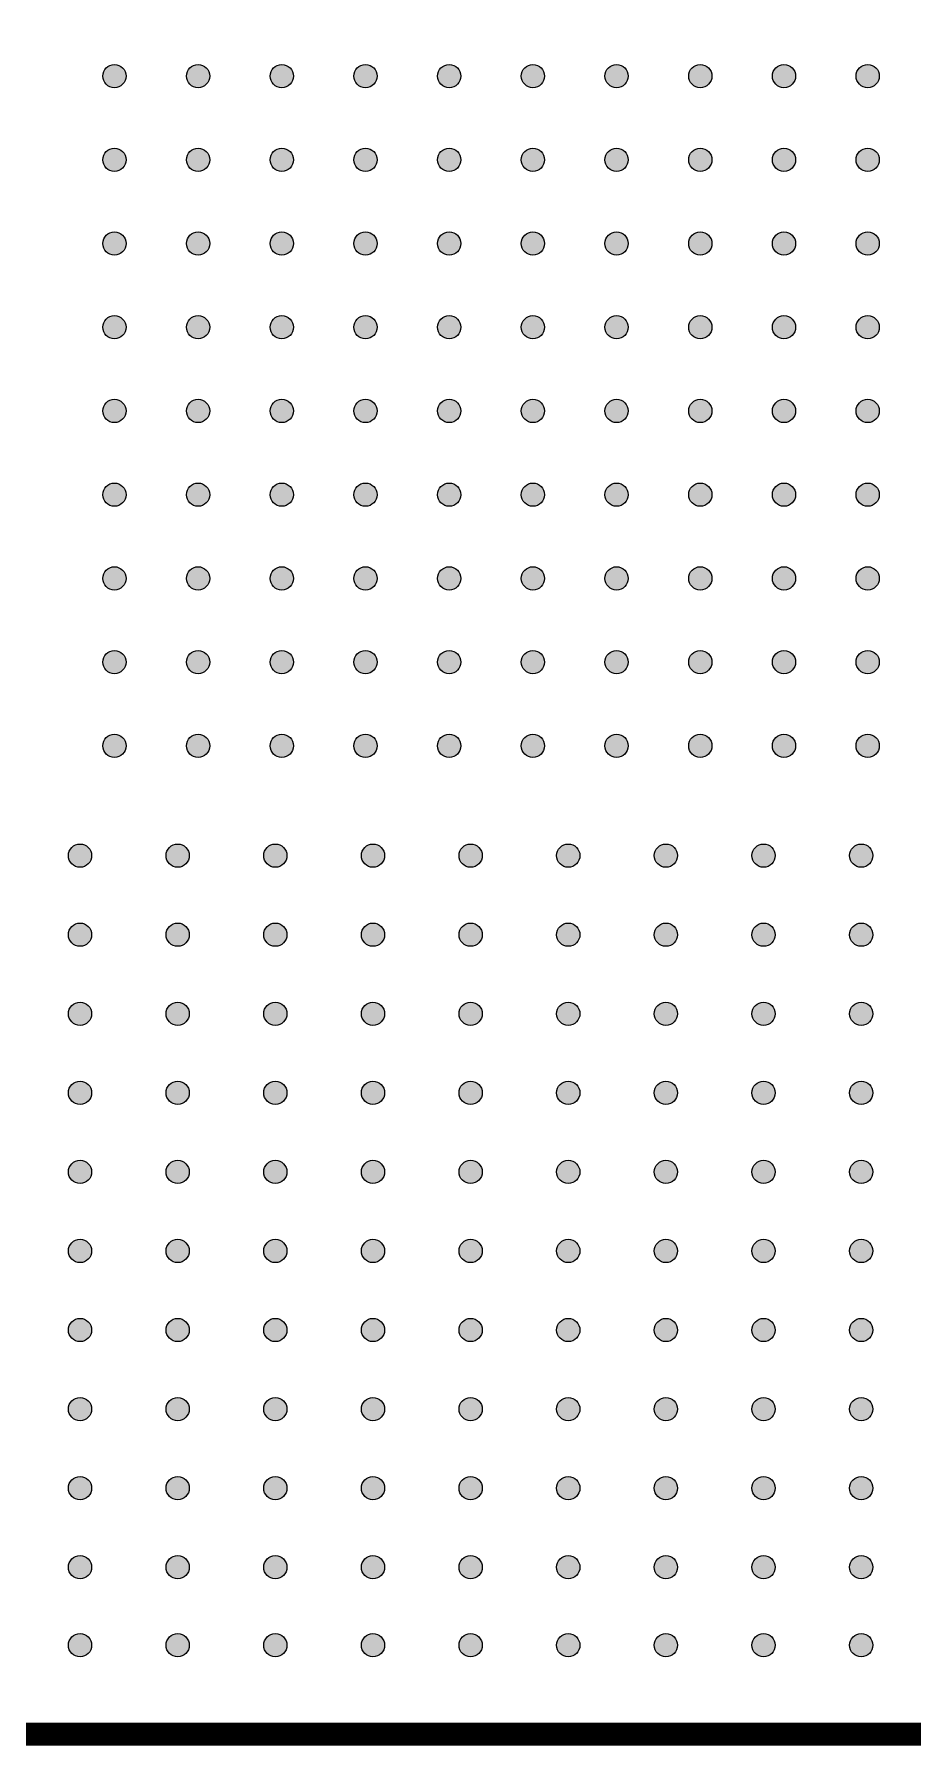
# Model space of a CAD drawing. Extents: x -754 to 779, y -779 to 754.
# Drawn here: x -358 to 19, y -754 to -18 of the extents above; entities that cross this region are included whole.
import ezdxf

# ---------------------------------------------------------------- set-up
doc = ezdxf.new("R2010")
doc.units = 0
doc.header["$MEASUREMENT"] = 0
doc.layers.add('PART_PADS_SMD_TOP', color=20, linetype='CONTINUOUS')
doc.layers.add('SILKSCREEN_OUTLINES_TOP', color=104, linetype='CONTINUOUS')

msp = doc.modelspace()

# ---------------------------------------------------------------- hatches: boundary and pattern name
at = {"layer": 'PART_PADS_SMD_TOP'}
h = msp.add_hatch(color=256, dxfattribs=at)
edge = h.paths.add_edge_path()
edge.add_arc((-324, -36), 5, 0, 360)
h = msp.add_hatch(color=256, dxfattribs=at)
edge = h.paths.add_edge_path()
edge.add_arc((-288, -36), 5, 0, 360)
h = msp.add_hatch(color=256, dxfattribs=at)
edge = h.paths.add_edge_path()
edge.add_arc((-252, -36), 5, 0, 360)
h = msp.add_hatch(color=256, dxfattribs=at)
edge = h.paths.add_edge_path()
edge.add_arc((-216, -36), 5, 0, 360)
h = msp.add_hatch(color=256, dxfattribs=at)
edge = h.paths.add_edge_path()
edge.add_arc((-180, -36), 5, 0, 360)
h = msp.add_hatch(color=256, dxfattribs=at)
edge = h.paths.add_edge_path()
edge.add_arc((-144, -36), 5, 0, 360)
h = msp.add_hatch(color=256, dxfattribs=at)
edge = h.paths.add_edge_path()
edge.add_arc((-108, -36), 5, 0, 360)
h = msp.add_hatch(color=256, dxfattribs=at)
edge = h.paths.add_edge_path()
edge.add_arc((-72, -36), 5, 0, 360)
h = msp.add_hatch(color=256, dxfattribs=at)
edge = h.paths.add_edge_path()
edge.add_arc((-36, -36), 5, 0, 360)
h = msp.add_hatch(color=256, dxfattribs=at)
edge = h.paths.add_edge_path()
edge.add_arc((0, -36), 5, 0, 360)
h = msp.add_hatch(color=256, dxfattribs=at)
edge = h.paths.add_edge_path()
edge.add_arc((-324, -72), 5, 0, 360)
h = msp.add_hatch(color=256, dxfattribs=at)
edge = h.paths.add_edge_path()
edge.add_arc((-288, -72), 5, 0, 360)
h = msp.add_hatch(color=256, dxfattribs=at)
edge = h.paths.add_edge_path()
edge.add_arc((-252, -72), 5, 0, 360)
h = msp.add_hatch(color=256, dxfattribs=at)
edge = h.paths.add_edge_path()
edge.add_arc((-216, -72), 5, 0, 360)
h = msp.add_hatch(color=256, dxfattribs=at)
edge = h.paths.add_edge_path()
edge.add_arc((-180, -72), 5, 0, 360)
h = msp.add_hatch(color=256, dxfattribs=at)
edge = h.paths.add_edge_path()
edge.add_arc((-144, -72), 5, 0, 360)
h = msp.add_hatch(color=256, dxfattribs=at)
edge = h.paths.add_edge_path()
edge.add_arc((-108, -72), 5, 0, 360)
h = msp.add_hatch(color=256, dxfattribs=at)
edge = h.paths.add_edge_path()
edge.add_arc((-72, -72), 5, 0, 360)
h = msp.add_hatch(color=256, dxfattribs=at)
edge = h.paths.add_edge_path()
edge.add_arc((-36, -72), 5, 0, 360)
h = msp.add_hatch(color=256, dxfattribs=at)
edge = h.paths.add_edge_path()
edge.add_arc((0, -72), 5, 0, 360)
h = msp.add_hatch(color=256, dxfattribs=at)
edge = h.paths.add_edge_path()
edge.add_arc((-324, -108), 5, 0, 360)
h = msp.add_hatch(color=256, dxfattribs=at)
edge = h.paths.add_edge_path()
edge.add_arc((-288, -108), 5, 0, 360)
h = msp.add_hatch(color=256, dxfattribs=at)
edge = h.paths.add_edge_path()
edge.add_arc((-252, -108), 5, 0, 360)
h = msp.add_hatch(color=256, dxfattribs=at)
edge = h.paths.add_edge_path()
edge.add_arc((-216, -108), 5, 0, 360)
h = msp.add_hatch(color=256, dxfattribs=at)
edge = h.paths.add_edge_path()
edge.add_arc((-180, -108), 5, 0, 360)
h = msp.add_hatch(color=256, dxfattribs=at)
edge = h.paths.add_edge_path()
edge.add_arc((-144, -108), 5, 0, 360)
h = msp.add_hatch(color=256, dxfattribs=at)
edge = h.paths.add_edge_path()
edge.add_arc((-108, -108), 5, 0, 360)
h = msp.add_hatch(color=256, dxfattribs=at)
edge = h.paths.add_edge_path()
edge.add_arc((-72, -108), 5, 0, 360)
h = msp.add_hatch(color=256, dxfattribs=at)
edge = h.paths.add_edge_path()
edge.add_arc((-36, -108), 5, 0, 360)
h = msp.add_hatch(color=256, dxfattribs=at)
edge = h.paths.add_edge_path()
edge.add_arc((0, -108), 5, 0, 360)
h = msp.add_hatch(color=256, dxfattribs=at)
edge = h.paths.add_edge_path()
edge.add_arc((-324, -144), 5, 0, 360)
h = msp.add_hatch(color=256, dxfattribs=at)
edge = h.paths.add_edge_path()
edge.add_arc((-288, -144), 5, 0, 360)
h = msp.add_hatch(color=256, dxfattribs=at)
edge = h.paths.add_edge_path()
edge.add_arc((-252, -144), 5, 0, 360)
h = msp.add_hatch(color=256, dxfattribs=at)
edge = h.paths.add_edge_path()
edge.add_arc((-216, -144), 5, 0, 360)
h = msp.add_hatch(color=256, dxfattribs=at)
edge = h.paths.add_edge_path()
edge.add_arc((-180, -144), 5, 0, 360)
h = msp.add_hatch(color=256, dxfattribs=at)
edge = h.paths.add_edge_path()
edge.add_arc((-144, -144), 5, 0, 360)
h = msp.add_hatch(color=256, dxfattribs=at)
edge = h.paths.add_edge_path()
edge.add_arc((-108, -144), 5, 0, 360)
h = msp.add_hatch(color=256, dxfattribs=at)
edge = h.paths.add_edge_path()
edge.add_arc((-72, -144), 5, 0, 360)
h = msp.add_hatch(color=256, dxfattribs=at)
edge = h.paths.add_edge_path()
edge.add_arc((-36, -144), 5, 0, 360)
h = msp.add_hatch(color=256, dxfattribs=at)
edge = h.paths.add_edge_path()
edge.add_arc((0, -144), 5, 0, 360)
h = msp.add_hatch(color=256, dxfattribs=at)
edge = h.paths.add_edge_path()
edge.add_arc((-324, -180), 5, 0, 360)
h = msp.add_hatch(color=256, dxfattribs=at)
edge = h.paths.add_edge_path()
edge.add_arc((-288, -180), 5, 0, 360)
h = msp.add_hatch(color=256, dxfattribs=at)
edge = h.paths.add_edge_path()
edge.add_arc((-252, -180), 5, 0, 360)
h = msp.add_hatch(color=256, dxfattribs=at)
edge = h.paths.add_edge_path()
edge.add_arc((-216, -180), 5, 0, 360)
h = msp.add_hatch(color=256, dxfattribs=at)
edge = h.paths.add_edge_path()
edge.add_arc((-180, -180), 5, 0, 360)
h = msp.add_hatch(color=256, dxfattribs=at)
edge = h.paths.add_edge_path()
edge.add_arc((-144, -180), 5, 0, 360)
h = msp.add_hatch(color=256, dxfattribs=at)
edge = h.paths.add_edge_path()
edge.add_arc((-108, -180), 5, 0, 360)
h = msp.add_hatch(color=256, dxfattribs=at)
edge = h.paths.add_edge_path()
edge.add_arc((-72, -180), 5, 0, 360)
h = msp.add_hatch(color=256, dxfattribs=at)
edge = h.paths.add_edge_path()
edge.add_arc((-36, -180), 5, 0, 360)
h = msp.add_hatch(color=256, dxfattribs=at)
edge = h.paths.add_edge_path()
edge.add_arc((0, -180), 5, 0, 360)
h = msp.add_hatch(color=256, dxfattribs=at)
edge = h.paths.add_edge_path()
edge.add_arc((-324, -216), 5, 0, 360)
h = msp.add_hatch(color=256, dxfattribs=at)
edge = h.paths.add_edge_path()
edge.add_arc((-288, -216), 5, 0, 360)
h = msp.add_hatch(color=256, dxfattribs=at)
edge = h.paths.add_edge_path()
edge.add_arc((-252, -216), 5, 0, 360)
h = msp.add_hatch(color=256, dxfattribs=at)
edge = h.paths.add_edge_path()
edge.add_arc((-216, -216), 5, 0, 360)
h = msp.add_hatch(color=256, dxfattribs=at)
edge = h.paths.add_edge_path()
edge.add_arc((-180, -216), 5, 0, 360)
h = msp.add_hatch(color=256, dxfattribs=at)
edge = h.paths.add_edge_path()
edge.add_arc((-144, -216), 5, 0, 360)
h = msp.add_hatch(color=256, dxfattribs=at)
edge = h.paths.add_edge_path()
edge.add_arc((-108, -216), 5, 0, 360)
h = msp.add_hatch(color=256, dxfattribs=at)
edge = h.paths.add_edge_path()
edge.add_arc((-72, -216), 5, 0, 360)
h = msp.add_hatch(color=256, dxfattribs=at)
edge = h.paths.add_edge_path()
edge.add_arc((-36, -216), 5, 0, 360)
h = msp.add_hatch(color=256, dxfattribs=at)
edge = h.paths.add_edge_path()
edge.add_arc((0, -216), 5, 0, 360)
h = msp.add_hatch(color=256, dxfattribs=at)
edge = h.paths.add_edge_path()
edge.add_arc((-324, -252), 5, 0, 360)
h = msp.add_hatch(color=256, dxfattribs=at)
edge = h.paths.add_edge_path()
edge.add_arc((-288, -252), 5, 0, 360)
h = msp.add_hatch(color=256, dxfattribs=at)
edge = h.paths.add_edge_path()
edge.add_arc((-252, -252), 5, 0, 360)
h = msp.add_hatch(color=256, dxfattribs=at)
edge = h.paths.add_edge_path()
edge.add_arc((-216, -252), 5, 0, 360)
h = msp.add_hatch(color=256, dxfattribs=at)
edge = h.paths.add_edge_path()
edge.add_arc((-180, -252), 5, 0, 360)
h = msp.add_hatch(color=256, dxfattribs=at)
edge = h.paths.add_edge_path()
edge.add_arc((-144, -252), 5, 0, 360)
h = msp.add_hatch(color=256, dxfattribs=at)
edge = h.paths.add_edge_path()
edge.add_arc((-108, -252), 5, 0, 360)
h = msp.add_hatch(color=256, dxfattribs=at)
edge = h.paths.add_edge_path()
edge.add_arc((-72, -252), 5, 0, 360)
h = msp.add_hatch(color=256, dxfattribs=at)
edge = h.paths.add_edge_path()
edge.add_arc((-36, -252), 5, 0, 360)
h = msp.add_hatch(color=256, dxfattribs=at)
edge = h.paths.add_edge_path()
edge.add_arc((0, -252), 5, 0, 360)
h = msp.add_hatch(color=256, dxfattribs=at)
edge = h.paths.add_edge_path()
edge.add_arc((-324, -288), 5, 0, 360)
h = msp.add_hatch(color=256, dxfattribs=at)
edge = h.paths.add_edge_path()
edge.add_arc((-288, -288), 5, 0, 360)
h = msp.add_hatch(color=256, dxfattribs=at)
edge = h.paths.add_edge_path()
edge.add_arc((-252, -288), 5, 0, 360)
h = msp.add_hatch(color=256, dxfattribs=at)
edge = h.paths.add_edge_path()
edge.add_arc((-216, -288), 5, 0, 360)
h = msp.add_hatch(color=256, dxfattribs=at)
edge = h.paths.add_edge_path()
edge.add_arc((-180, -288), 5, 0, 360)
h = msp.add_hatch(color=256, dxfattribs=at)
edge = h.paths.add_edge_path()
edge.add_arc((-144, -288), 5, 0, 360)
h = msp.add_hatch(color=256, dxfattribs=at)
edge = h.paths.add_edge_path()
edge.add_arc((-108, -288), 5, 0, 360)
h = msp.add_hatch(color=256, dxfattribs=at)
edge = h.paths.add_edge_path()
edge.add_arc((-72, -288), 5, 0, 360)
h = msp.add_hatch(color=256, dxfattribs=at)
edge = h.paths.add_edge_path()
edge.add_arc((-36, -288), 5, 0, 360)
h = msp.add_hatch(color=256, dxfattribs=at)
edge = h.paths.add_edge_path()
edge.add_arc((0, -288), 5, 0, 360)
h = msp.add_hatch(color=256, dxfattribs=at)
edge = h.paths.add_edge_path()
edge.add_arc((-324, -324), 5, 0, 360)
h = msp.add_hatch(color=256, dxfattribs=at)
edge = h.paths.add_edge_path()
edge.add_arc((-288, -324), 5, 0, 360)
h = msp.add_hatch(color=256, dxfattribs=at)
edge = h.paths.add_edge_path()
edge.add_arc((-252, -324), 5, 0, 360)
h = msp.add_hatch(color=256, dxfattribs=at)
edge = h.paths.add_edge_path()
edge.add_arc((-216, -324), 5, 0, 360)
h = msp.add_hatch(color=256, dxfattribs=at)
edge = h.paths.add_edge_path()
edge.add_arc((-180, -324), 5, 0, 360)
h = msp.add_hatch(color=256, dxfattribs=at)
edge = h.paths.add_edge_path()
edge.add_arc((-144, -324), 5, 0, 360)
h = msp.add_hatch(color=256, dxfattribs=at)
edge = h.paths.add_edge_path()
edge.add_arc((-108, -324), 5, 0, 360)
h = msp.add_hatch(color=256, dxfattribs=at)
edge = h.paths.add_edge_path()
edge.add_arc((-72, -324), 5, 0, 360)
h = msp.add_hatch(color=256, dxfattribs=at)
edge = h.paths.add_edge_path()
edge.add_arc((-36, -324), 5, 0, 360)
h = msp.add_hatch(color=256, dxfattribs=at)
edge = h.paths.add_edge_path()
edge.add_arc((0, -324), 5, 0, 360)
h = msp.add_hatch(color=256, dxfattribs=at)
edge = h.paths.add_edge_path()
edge.add_arc((-338.78, -371.22), 5, 0, 360)
h = msp.add_hatch(color=256, dxfattribs=at)
edge = h.paths.add_edge_path()
edge.add_arc((-296.78, -371.22), 5, 0, 360)
h = msp.add_hatch(color=256, dxfattribs=at)
edge = h.paths.add_edge_path()
edge.add_arc((-254.78, -371.22), 5, 0, 360)
h = msp.add_hatch(color=256, dxfattribs=at)
edge = h.paths.add_edge_path()
edge.add_arc((-212.78, -371.22), 5, 0, 360)
h = msp.add_hatch(color=256, dxfattribs=at)
edge = h.paths.add_edge_path()
edge.add_arc((-170.78, -371.22), 5, 0, 360)
h = msp.add_hatch(color=256, dxfattribs=at)
edge = h.paths.add_edge_path()
edge.add_arc((-128.78, -371.22), 5, 0, 360)
h = msp.add_hatch(color=256, dxfattribs=at)
edge = h.paths.add_edge_path()
edge.add_arc((-86.78, -371.22), 5, 0, 360)
h = msp.add_hatch(color=256, dxfattribs=at)
edge = h.paths.add_edge_path()
edge.add_arc((-44.78, -371.22), 5, 0, 360)
h = msp.add_hatch(color=256, dxfattribs=at)
edge = h.paths.add_edge_path()
edge.add_arc((-2.78, -371.22), 5, 0, 360)
h = msp.add_hatch(color=256, dxfattribs=at)
edge = h.paths.add_edge_path()
edge.add_arc((-338.78, -405.22), 5, 0, 360)
h = msp.add_hatch(color=256, dxfattribs=at)
edge = h.paths.add_edge_path()
edge.add_arc((-296.78, -405.22), 5, 0, 360)
h = msp.add_hatch(color=256, dxfattribs=at)
edge = h.paths.add_edge_path()
edge.add_arc((-254.78, -405.22), 5, 0, 360)
h = msp.add_hatch(color=256, dxfattribs=at)
edge = h.paths.add_edge_path()
edge.add_arc((-212.78, -405.22), 5, 0, 360)
h = msp.add_hatch(color=256, dxfattribs=at)
edge = h.paths.add_edge_path()
edge.add_arc((-170.78, -405.22), 5, 0, 360)
h = msp.add_hatch(color=256, dxfattribs=at)
edge = h.paths.add_edge_path()
edge.add_arc((-128.78, -405.22), 5, 0, 360)
h = msp.add_hatch(color=256, dxfattribs=at)
edge = h.paths.add_edge_path()
edge.add_arc((-86.78, -405.22), 5, 0, 360)
h = msp.add_hatch(color=256, dxfattribs=at)
edge = h.paths.add_edge_path()
edge.add_arc((-44.78, -405.22), 5, 0, 360)
h = msp.add_hatch(color=256, dxfattribs=at)
edge = h.paths.add_edge_path()
edge.add_arc((-2.78, -405.22), 5, 0, 360)
h = msp.add_hatch(color=256, dxfattribs=at)
edge = h.paths.add_edge_path()
edge.add_arc((-338.78, -439.22), 5, 0, 360)
h = msp.add_hatch(color=256, dxfattribs=at)
edge = h.paths.add_edge_path()
edge.add_arc((-296.78, -439.22), 5, 0, 360)
h = msp.add_hatch(color=256, dxfattribs=at)
edge = h.paths.add_edge_path()
edge.add_arc((-254.78, -439.22), 5, 0, 360)
h = msp.add_hatch(color=256, dxfattribs=at)
edge = h.paths.add_edge_path()
edge.add_arc((-212.78, -439.22), 5, 0, 360)
h = msp.add_hatch(color=256, dxfattribs=at)
edge = h.paths.add_edge_path()
edge.add_arc((-170.78, -439.22), 5, 0, 360)
h = msp.add_hatch(color=256, dxfattribs=at)
edge = h.paths.add_edge_path()
edge.add_arc((-128.78, -439.22), 5, 0, 360)
h = msp.add_hatch(color=256, dxfattribs=at)
edge = h.paths.add_edge_path()
edge.add_arc((-86.78, -439.22), 5, 0, 360)
h = msp.add_hatch(color=256, dxfattribs=at)
edge = h.paths.add_edge_path()
edge.add_arc((-44.78, -439.22), 5, 0, 360)
h = msp.add_hatch(color=256, dxfattribs=at)
edge = h.paths.add_edge_path()
edge.add_arc((-2.78, -439.22), 5, 0, 360)
h = msp.add_hatch(color=256, dxfattribs=at)
edge = h.paths.add_edge_path()
edge.add_arc((-338.78, -473.22), 5, 0, 360)
h = msp.add_hatch(color=256, dxfattribs=at)
edge = h.paths.add_edge_path()
edge.add_arc((-296.78, -473.22), 5, 0, 360)
h = msp.add_hatch(color=256, dxfattribs=at)
edge = h.paths.add_edge_path()
edge.add_arc((-254.78, -473.22), 5, 0, 360)
h = msp.add_hatch(color=256, dxfattribs=at)
edge = h.paths.add_edge_path()
edge.add_arc((-212.78, -473.22), 5, 0, 360)
h = msp.add_hatch(color=256, dxfattribs=at)
edge = h.paths.add_edge_path()
edge.add_arc((-170.78, -473.22), 5, 0, 360)
h = msp.add_hatch(color=256, dxfattribs=at)
edge = h.paths.add_edge_path()
edge.add_arc((-128.78, -473.22), 5, 0, 360)
h = msp.add_hatch(color=256, dxfattribs=at)
edge = h.paths.add_edge_path()
edge.add_arc((-86.78, -473.22), 5, 0, 360)
h = msp.add_hatch(color=256, dxfattribs=at)
edge = h.paths.add_edge_path()
edge.add_arc((-44.78, -473.22), 5, 0, 360)
h = msp.add_hatch(color=256, dxfattribs=at)
edge = h.paths.add_edge_path()
edge.add_arc((-2.78, -473.22), 5, 0, 360)
h = msp.add_hatch(color=256, dxfattribs=at)
edge = h.paths.add_edge_path()
edge.add_arc((-338.78, -507.22), 5, 0, 360)
h = msp.add_hatch(color=256, dxfattribs=at)
edge = h.paths.add_edge_path()
edge.add_arc((-296.78, -507.22), 5, 0, 360)
h = msp.add_hatch(color=256, dxfattribs=at)
edge = h.paths.add_edge_path()
edge.add_arc((-254.78, -507.22), 5, 0, 360)
h = msp.add_hatch(color=256, dxfattribs=at)
edge = h.paths.add_edge_path()
edge.add_arc((-212.78, -507.22), 5, 0, 360)
h = msp.add_hatch(color=256, dxfattribs=at)
edge = h.paths.add_edge_path()
edge.add_arc((-170.78, -507.22), 5, 0, 360)
h = msp.add_hatch(color=256, dxfattribs=at)
edge = h.paths.add_edge_path()
edge.add_arc((-128.78, -507.22), 5, 0, 360)
h = msp.add_hatch(color=256, dxfattribs=at)
edge = h.paths.add_edge_path()
edge.add_arc((-86.78, -507.22), 5, 0, 360)
h = msp.add_hatch(color=256, dxfattribs=at)
edge = h.paths.add_edge_path()
edge.add_arc((-44.78, -507.22), 5, 0, 360)
h = msp.add_hatch(color=256, dxfattribs=at)
edge = h.paths.add_edge_path()
edge.add_arc((-2.78, -507.22), 5, 0, 360)
h = msp.add_hatch(color=256, dxfattribs=at)
edge = h.paths.add_edge_path()
edge.add_arc((-338.78, -541.22), 5, 0, 360)
h = msp.add_hatch(color=256, dxfattribs=at)
edge = h.paths.add_edge_path()
edge.add_arc((-296.78, -541.22), 5, 0, 360)
h = msp.add_hatch(color=256, dxfattribs=at)
edge = h.paths.add_edge_path()
edge.add_arc((-254.78, -541.22), 5, 0, 360)
h = msp.add_hatch(color=256, dxfattribs=at)
edge = h.paths.add_edge_path()
edge.add_arc((-212.78, -541.22), 5, 0, 360)
h = msp.add_hatch(color=256, dxfattribs=at)
edge = h.paths.add_edge_path()
edge.add_arc((-170.78, -541.22), 5, 0, 360)
h = msp.add_hatch(color=256, dxfattribs=at)
edge = h.paths.add_edge_path()
edge.add_arc((-128.78, -541.22), 5, 0, 360)
h = msp.add_hatch(color=256, dxfattribs=at)
edge = h.paths.add_edge_path()
edge.add_arc((-86.78, -541.22), 5, 0, 360)
h = msp.add_hatch(color=256, dxfattribs=at)
edge = h.paths.add_edge_path()
edge.add_arc((-44.78, -541.22), 5, 0, 360)
h = msp.add_hatch(color=256, dxfattribs=at)
edge = h.paths.add_edge_path()
edge.add_arc((-2.78, -541.22), 5, 0, 360)
h = msp.add_hatch(color=256, dxfattribs=at)
edge = h.paths.add_edge_path()
edge.add_arc((-338.78, -575.22), 5, 0, 360)
h = msp.add_hatch(color=256, dxfattribs=at)
edge = h.paths.add_edge_path()
edge.add_arc((-296.78, -575.22), 5, 0, 360)
h = msp.add_hatch(color=256, dxfattribs=at)
edge = h.paths.add_edge_path()
edge.add_arc((-254.78, -575.22), 5, 0, 360)
h = msp.add_hatch(color=256, dxfattribs=at)
edge = h.paths.add_edge_path()
edge.add_arc((-212.78, -575.22), 5, 0, 360)
h = msp.add_hatch(color=256, dxfattribs=at)
edge = h.paths.add_edge_path()
edge.add_arc((-170.78, -575.22), 5, 0, 360)
h = msp.add_hatch(color=256, dxfattribs=at)
edge = h.paths.add_edge_path()
edge.add_arc((-128.78, -575.22), 5, 0, 360)
h = msp.add_hatch(color=256, dxfattribs=at)
edge = h.paths.add_edge_path()
edge.add_arc((-86.78, -575.22), 5, 0, 360)
h = msp.add_hatch(color=256, dxfattribs=at)
edge = h.paths.add_edge_path()
edge.add_arc((-44.78, -575.22), 5, 0, 360)
h = msp.add_hatch(color=256, dxfattribs=at)
edge = h.paths.add_edge_path()
edge.add_arc((-2.78, -575.22), 5, 0, 360)
h = msp.add_hatch(color=256, dxfattribs=at)
edge = h.paths.add_edge_path()
edge.add_arc((-338.78, -609.22), 5, 0, 360)
h = msp.add_hatch(color=256, dxfattribs=at)
edge = h.paths.add_edge_path()
edge.add_arc((-296.78, -609.22), 5, 0, 360)
h = msp.add_hatch(color=256, dxfattribs=at)
edge = h.paths.add_edge_path()
edge.add_arc((-254.78, -609.22), 5, 0, 360)
h = msp.add_hatch(color=256, dxfattribs=at)
edge = h.paths.add_edge_path()
edge.add_arc((-212.78, -609.22), 5, 0, 360)
h = msp.add_hatch(color=256, dxfattribs=at)
edge = h.paths.add_edge_path()
edge.add_arc((-170.78, -609.22), 5, 0, 360)
h = msp.add_hatch(color=256, dxfattribs=at)
edge = h.paths.add_edge_path()
edge.add_arc((-128.78, -609.22), 5, 0, 360)
h = msp.add_hatch(color=256, dxfattribs=at)
edge = h.paths.add_edge_path()
edge.add_arc((-86.78, -609.22), 5, 0, 360)
h = msp.add_hatch(color=256, dxfattribs=at)
edge = h.paths.add_edge_path()
edge.add_arc((-44.78, -609.22), 5, 0, 360)
h = msp.add_hatch(color=256, dxfattribs=at)
edge = h.paths.add_edge_path()
edge.add_arc((-2.78, -609.22), 5, 0, 360)
h = msp.add_hatch(color=256, dxfattribs=at)
edge = h.paths.add_edge_path()
edge.add_arc((-338.78, -643.22), 5, 0, 360)
h = msp.add_hatch(color=256, dxfattribs=at)
edge = h.paths.add_edge_path()
edge.add_arc((-296.78, -643.22), 5, 0, 360)
h = msp.add_hatch(color=256, dxfattribs=at)
edge = h.paths.add_edge_path()
edge.add_arc((-254.78, -643.22), 5, 0, 360)
h = msp.add_hatch(color=256, dxfattribs=at)
edge = h.paths.add_edge_path()
edge.add_arc((-212.78, -643.22), 5, 0, 360)
h = msp.add_hatch(color=256, dxfattribs=at)
edge = h.paths.add_edge_path()
edge.add_arc((-170.78, -643.22), 5, 0, 360)
h = msp.add_hatch(color=256, dxfattribs=at)
edge = h.paths.add_edge_path()
edge.add_arc((-128.78, -643.22), 5, 0, 360)
h = msp.add_hatch(color=256, dxfattribs=at)
edge = h.paths.add_edge_path()
edge.add_arc((-86.78, -643.22), 5, 0, 360)
h = msp.add_hatch(color=256, dxfattribs=at)
edge = h.paths.add_edge_path()
edge.add_arc((-44.78, -643.22), 5, 0, 360)
h = msp.add_hatch(color=256, dxfattribs=at)
edge = h.paths.add_edge_path()
edge.add_arc((-2.78, -643.22), 5, 0, 360)
h = msp.add_hatch(color=256, dxfattribs=at)
edge = h.paths.add_edge_path()
edge.add_arc((-338.78, -677.22), 5, 0, 360)
h = msp.add_hatch(color=256, dxfattribs=at)
edge = h.paths.add_edge_path()
edge.add_arc((-296.78, -677.22), 5, 0, 360)
h = msp.add_hatch(color=256, dxfattribs=at)
edge = h.paths.add_edge_path()
edge.add_arc((-254.78, -677.22), 5, 0, 360)
h = msp.add_hatch(color=256, dxfattribs=at)
edge = h.paths.add_edge_path()
edge.add_arc((-212.78, -677.22), 5, 0, 360)
h = msp.add_hatch(color=256, dxfattribs=at)
edge = h.paths.add_edge_path()
edge.add_arc((-170.78, -677.22), 5, 0, 360)
h = msp.add_hatch(color=256, dxfattribs=at)
edge = h.paths.add_edge_path()
edge.add_arc((-128.78, -677.22), 5, 0, 360)
h = msp.add_hatch(color=256, dxfattribs=at)
edge = h.paths.add_edge_path()
edge.add_arc((-86.78, -677.22), 5, 0, 360)
h = msp.add_hatch(color=256, dxfattribs=at)
edge = h.paths.add_edge_path()
edge.add_arc((-44.78, -677.22), 5, 0, 360)
h = msp.add_hatch(color=256, dxfattribs=at)
edge = h.paths.add_edge_path()
edge.add_arc((-2.78, -677.22), 5, 0, 360)
h = msp.add_hatch(color=256, dxfattribs=at)
edge = h.paths.add_edge_path()
edge.add_arc((-338.78, -710.75), 5, 0, 360)
h = msp.add_hatch(color=256, dxfattribs=at)
edge = h.paths.add_edge_path()
edge.add_arc((-296.78, -710.75), 5, 0, 360)
h = msp.add_hatch(color=256, dxfattribs=at)
edge = h.paths.add_edge_path()
edge.add_arc((-254.78, -710.75), 5, 0, 360)
h = msp.add_hatch(color=256, dxfattribs=at)
edge = h.paths.add_edge_path()
edge.add_arc((-212.78, -710.75), 5, 0, 360)
h = msp.add_hatch(color=256, dxfattribs=at)
edge = h.paths.add_edge_path()
edge.add_arc((-170.78, -710.75), 5, 0, 360)
h = msp.add_hatch(color=256, dxfattribs=at)
edge = h.paths.add_edge_path()
edge.add_arc((-128.78, -710.75), 5, 0, 360)
h = msp.add_hatch(color=256, dxfattribs=at)
edge = h.paths.add_edge_path()
edge.add_arc((-86.78, -710.75), 5, 0, 360)
h = msp.add_hatch(color=256, dxfattribs=at)
edge = h.paths.add_edge_path()
edge.add_arc((-44.78, -710.75), 5, 0, 360)
h = msp.add_hatch(color=256, dxfattribs=at)
edge = h.paths.add_edge_path()
edge.add_arc((-2.78, -710.75), 5, 0, 360)

# ---------------------------------------------------------------- linework, layer by layer
for centre in [(-324, -36), (-288, -36), (-252, -36), (-216, -36), (-180, -36), (-144, -36), (-108, -36), (-72, -36), (-36, -36), (0, -36), (-324, -72), (-288, -72), (-252, -72), (-216, -72), (-180, -72), (-144, -72), (-108, -72), (-72, -72), (-36, -72), (0, -72), (-324, -108), (-288, -108), (-252, -108), (-216, -108), (-180, -108), (-144, -108), (-108, -108), (-72, -108), (-36, -108), (0, -108), (-324, -144), (-288, -144), (-252, -144), (-216, -144), (-180, -144), (-144, -144), (-108, -144), (-72, -144), (-36, -144), (0, -144), (-324, -180), (-288, -180), (-252, -180), (-216, -180), (-180, -180), (-144, -180), (-108, -180), (-72, -180), (-36, -180), (0, -180), (-324, -216), (-288, -216), (-252, -216), (-216, -216), (-180, -216), (-144, -216), (-108, -216), (-72, -216), (-36, -216), (0, -216), (-324, -252), (-288, -252), (-252, -252), (-216, -252), (-180, -252), (-144, -252), (-108, -252), (-72, -252), (-36, -252), (0, -252), (-324, -288), (-288, -288), (-252, -288), (-216, -288), (-180, -288), (-144, -288), (-108, -288), (-72, -288), (-36, -288), (0, -288), (-324, -324), (-288, -324), (-252, -324), (-216, -324), (-180, -324), (-144, -324), (-108, -324), (-72, -324), (-36, -324), (0, -324), (-338.78, -371.22), (-296.78, -371.22), (-254.78, -371.22), (-212.78, -371.22), (-170.78, -371.22), (-128.78, -371.22), (-86.78, -371.22), (-44.78, -371.22), (-2.78, -371.22), (-338.78, -405.22), (-296.78, -405.22), (-254.78, -405.22), (-212.78, -405.22), (-170.78, -405.22), (-128.78, -405.22), (-86.78, -405.22), (-44.78, -405.22), (-2.78, -405.22), (-338.78, -439.22), (-296.78, -439.22), (-254.78, -439.22), (-212.78, -439.22), (-170.78, -439.22), (-128.78, -439.22), (-86.78, -439.22), (-44.78, -439.22), (-2.78, -439.22), (-338.78, -473.22), (-296.78, -473.22), (-254.78, -473.22), (-212.78, -473.22), (-170.78, -473.22), (-128.78, -473.22), (-86.78, -473.22), (-44.78, -473.22), (-2.78, -473.22), (-338.78, -507.22), (-296.78, -507.22), (-254.78, -507.22), (-212.78, -507.22), (-170.78, -507.22), (-128.78, -507.22), (-86.78, -507.22), (-44.78, -507.22), (-2.78, -507.22), (-338.78, -541.22), (-296.78, -541.22), (-254.78, -541.22), (-212.78, -541.22), (-170.78, -541.22), (-128.78, -541.22), (-86.78, -541.22), (-44.78, -541.22), (-2.78, -541.22), (-338.78, -575.22), (-296.78, -575.22), (-254.78, -575.22), (-212.78, -575.22), (-170.78, -575.22), (-128.78, -575.22), (-86.78, -575.22), (-44.78, -575.22), (-2.78, -575.22), (-338.78, -609.22), (-296.78, -609.22), (-254.78, -609.22), (-212.78, -609.22), (-170.78, -609.22), (-128.78, -609.22), (-86.78, -609.22), (-44.78, -609.22), (-2.78, -609.22), (-338.78, -643.22), (-296.78, -643.22), (-254.78, -643.22), (-212.78, -643.22), (-170.78, -643.22), (-128.78, -643.22), (-86.78, -643.22), (-44.78, -643.22), (-2.78, -643.22), (-338.78, -677.22), (-296.78, -677.22), (-254.78, -677.22), (-212.78, -677.22), (-170.78, -677.22), (-128.78, -677.22), (-86.78, -677.22), (-44.78, -677.22), (-2.78, -677.22), (-338.78, -710.75), (-296.78, -710.75), (-254.78, -710.75), (-212.78, -710.75), (-170.78, -710.75), (-128.78, -710.75), (-86.78, -710.75), (-44.78, -710.75), (-2.78, -710.75)]:
    msp.add_circle(centre, 5, dxfattribs=at)
at = {"layer": 'SILKSCREEN_OUTLINES_TOP', "const_width": 10}
msp.add_lwpolyline([(-749, -749), (-749, 749), (749, 749), (749, -749)], close=True, dxfattribs=at)

doc.saveas('drawing.dxf')
